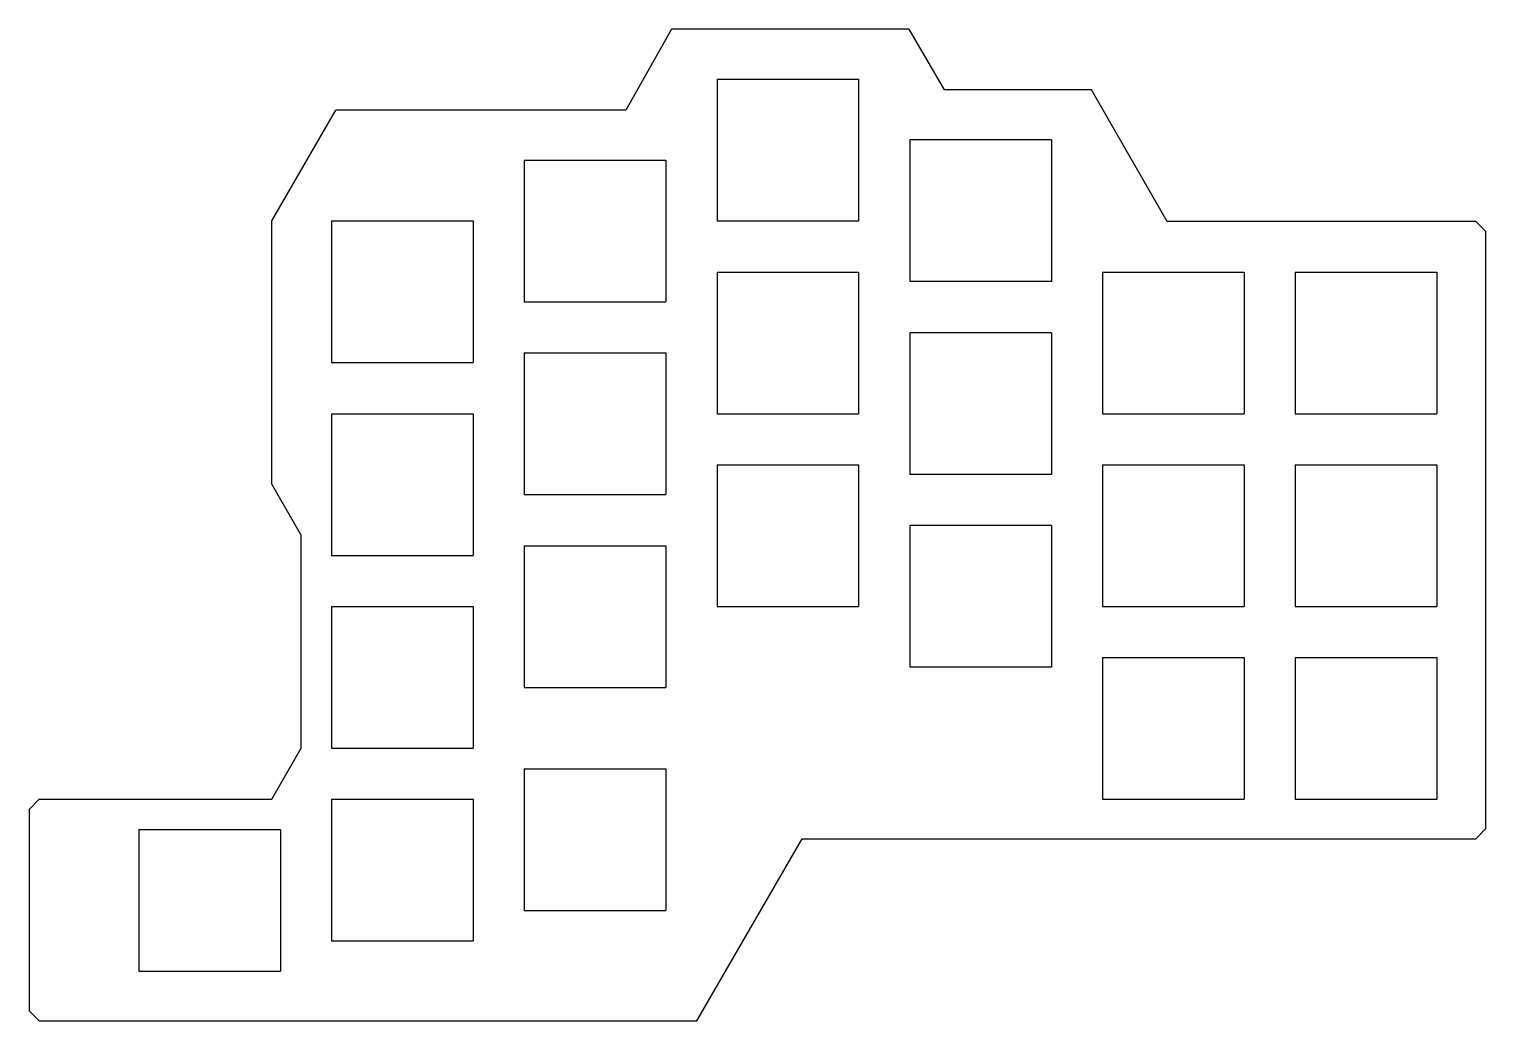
# Model space of a CAD drawing. Extents: x 244 to 1401, y 1515 to 2302.
import ezdxf

# ---------------------------------------------------------------- set-up
doc = ezdxf.new("R2010")
doc.units = 0
doc.layers.get('0').update_dxf_attribs({"linetype": 'CONTINUOUS'})

msp = doc.modelspace()

# ---------------------------------------------------------------- linework, layer by layer
at = {"color": 7}
for points in [[(774.195939, 1514.681728), (857.762192, 1659.315626), (1392.907592, 1659.315626), (1400.942792, 1667.350845), (1400.942792, 2141.428581), (1392.907592, 2149.463804), (1147.833505, 2149.463804), (1087.569374, 2253.921625), (971.058742, 2253.921625), (942.935477, 2302.13291), (754.107916, 2302.13291), (717.949432, 2237.851182), (487.389883, 2237.851182)], [(790.266382, 2262.358593), (790.266382, 2149.865572)], [(790.266382, 2262.358593), (902.759414, 2262.358593), (902.759414, 2149.865572)], [(436.591381, 2149.865572), (487.389883, 2237.851182)], [(1055.83028, 2214.147308), (1055.83028, 2101.654265), (943.337248, 2101.654265)], [(943.337248, 2214.147308), (943.337248, 2101.654265)], [(1055.83028, 2214.147308), (943.337248, 2214.147308)], [(637.195516, 2198.07686), (637.195516, 2085.583844)], [(637.195516, 2198.07686), (749.688548, 2198.07686), (749.688548, 2085.583844)], [(436.591381, 1940.949947), (436.591381, 2149.865572)], [(484.12465, 2149.865572), (484.12465, 2037.372537)], [(484.12465, 2149.865572), (596.617682, 2149.865572), (596.617682, 2037.372537)], [(790.266382, 2149.865572), (902.759414, 2149.865572)], [(790.266382, 2109.287719), (790.266382, 1996.794706)], [(790.266382, 2109.287719), (902.759414, 2109.287719), (902.759414, 1996.794706)], [(1096.408114, 2109.287719), (1096.408114, 1996.794706)], [(1096.408114, 2109.287719), (1208.901146, 2109.287719), (1208.901146, 1996.794706)], [(1249.478981, 2109.287719), (1249.478981, 1996.794706)], [(1249.478981, 2109.287719), (1361.972012, 2109.287719), (1361.972012, 1996.794706)], [(637.195516, 2085.583844), (749.688548, 2085.583844)], [(1055.83028, 2061.076433), (1055.83028, 1948.583398), (943.337248, 1948.583398)], [(943.337248, 2061.076433), (943.337248, 1948.583398)], [(1055.83028, 2061.076433), (943.337248, 2061.076433)], [(484.12465, 2037.372537), (596.617682, 2037.372537)], [(637.195516, 2045.005991), (637.195516, 1932.512978)], [(637.195516, 2045.005991), (749.688548, 2045.005991), (749.688548, 1932.512978)], [(484.12465, 1996.794706), (484.12465, 1884.30167)], [(484.12465, 1996.794706), (596.617682, 1996.794706), (596.617682, 1884.30167)], [(790.266382, 1996.794706), (902.759414, 1996.794706)], [(1096.408114, 1996.794706), (1208.901146, 1996.794706)], [(1249.478981, 1996.794706), (1361.972012, 1996.794706)], [(790.266382, 1956.216852), (902.759414, 1956.216852), (902.759414, 1843.72384)], [(790.266382, 1956.216852), (790.266382, 1843.72384)], [(1096.408114, 1956.216852), (1096.408114, 1843.72384)], [(1096.408114, 1956.216852), (1208.901146, 1956.216852), (1208.901146, 1843.72384)], [(1249.478981, 1956.216852), (1249.478981, 1843.72384)], [(1249.478981, 1956.216852), (1361.972012, 1956.216852), (1361.972012, 1843.72384)], [(460.019004, 1900.372094), (436.591381, 1940.949947)], [(637.195516, 1932.512978), (749.688548, 1932.512978)], [(460.019004, 1731.230804), (460.019004, 1900.372094)], [(943.337248, 1908.005567), (943.337248, 1795.512532)], [(1055.83028, 1908.005567), (943.337248, 1908.005567)], [(1055.83028, 1908.005567), (1055.83028, 1795.512532), (943.337248, 1795.512532)], [(637.195516, 1891.935125), (749.688548, 1891.935125), (749.688548, 1779.442112)], [(637.195516, 1891.935125), (637.195516, 1779.442112)], [(484.12465, 1884.30167), (596.617682, 1884.30167)], [(484.12465, 1843.72384), (484.12465, 1731.230804)], [(484.12465, 1843.72384), (596.617682, 1843.72384), (596.617682, 1731.230804)], [(790.266382, 1843.72384), (902.759414, 1843.72384)], [(1096.408114, 1843.72384), (1208.901146, 1843.72384)], [(1249.478981, 1843.72384), (1361.972012, 1843.72384)], [(1096.408114, 1803.145986), (1208.901146, 1803.145986), (1208.901146, 1690.652974)], [(1096.408114, 1803.145986), (1096.408114, 1690.652974)], [(1249.478981, 1803.145986), (1361.972012, 1803.145986), (1361.972012, 1690.652974)], [(1249.478981, 1803.145986), (1249.478981, 1690.652974)], [(637.195516, 1779.442112), (749.688548, 1779.442112)], [(436.591381, 1690.652974), (460.019004, 1731.230804)], [(484.12465, 1731.230804), (596.617682, 1731.230804)], [(637.195516, 1714.758616), (749.688548, 1714.758616), (749.688548, 1602.265581)], [(637.195516, 1714.758616), (637.195516, 1602.265581)], [(251.906896, 1690.652974), (243.871676, 1682.617751), (243.871673, 1522.716948), (251.906896, 1514.681728), (774.195939, 1514.681728)], [(251.906896, 1690.652974), (436.591381, 1690.652974)], [(484.12465, 1690.652974), (596.617682, 1690.652974), (596.617682, 1578.159938)], [(484.12465, 1690.652974), (484.12465, 1578.159938)], [(1096.408114, 1690.652974), (1208.901146, 1690.652974)], [(1249.478981, 1690.652974), (1361.972012, 1690.652974)], [(331.053783, 1666.547309), (443.546815, 1666.547309), (443.546815, 1554.054296)], [(331.053783, 1666.547309), (331.053783, 1554.054296)], [(637.195516, 1602.265581), (749.688548, 1602.265581)], [(484.12465, 1578.159938), (596.617682, 1578.159938)], [(331.053783, 1554.054296), (443.546815, 1554.054296)]]:
    msp.add_lwpolyline(points, dxfattribs=at)

doc.saveas('drawing.dxf')
